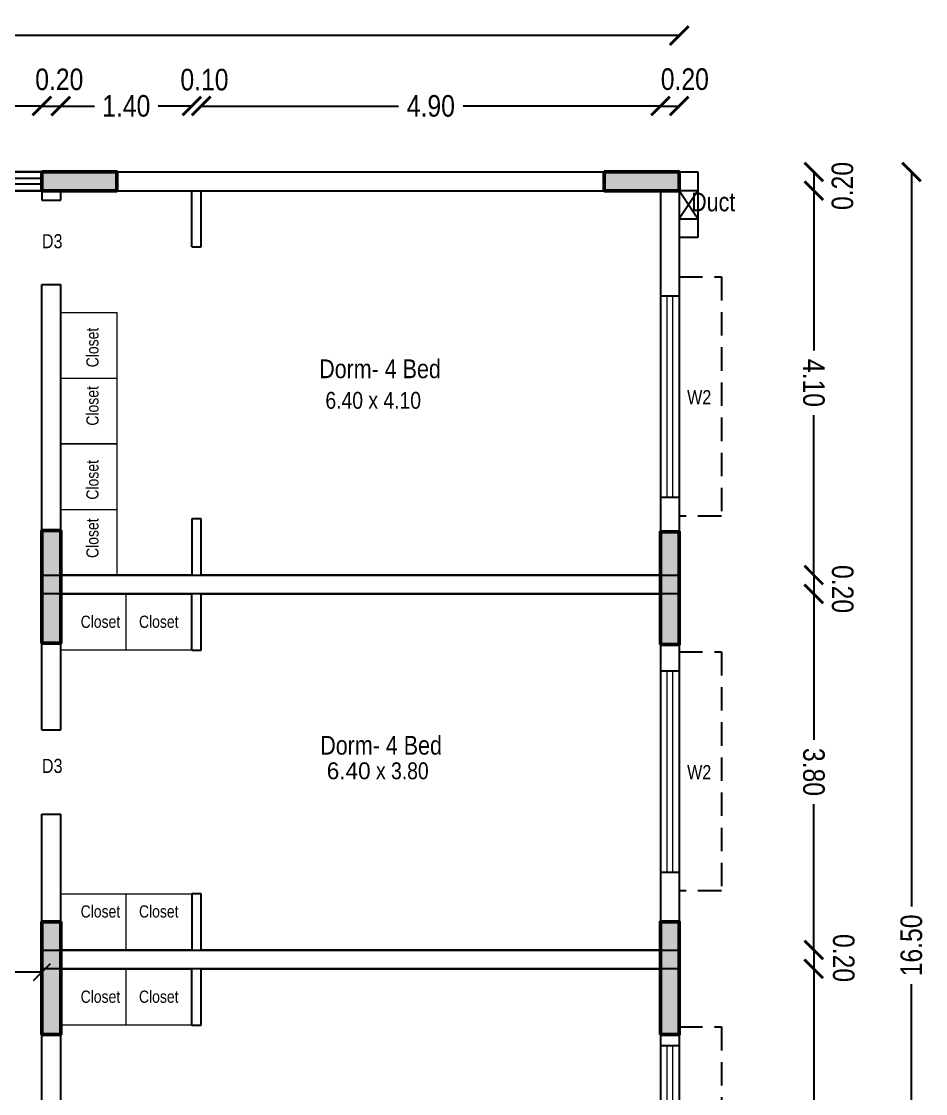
# Model space of a CAD drawing. Header units: metres. Extents: x -488 to 19274, y 1106 to 2071.
# Drawn here: x 19134.33 to 19143.98, y 1139.71 to 1151.15 of the extents above; entities that cross this region are included whole.
import ezdxf

# ---------------------------------------------------------------- set-up
doc = ezdxf.new("R2010")
doc.units = ezdxf.units.M
doc.header["$MEASUREMENT"] = 0
doc.linetypes.add('HIDDEN', pattern=[0.375, 0.25, -0.125])
for name, color, linetype in [('0 @ 1 (2)', 7, 'Continuous'), ('BLK_1_FLR_4_CARPET_AREA', 17, 'Continuous'), ('BLK_1_FLR_4_REGULAR_ROOM_0', 117, 'Continuous'), ('WALL', 251, 'Continuous')]:
    doc.layers.add(name, color=color, linetype=linetype)
doc.layers.add('BLK_1_FLR_4_BLT_UP_AREA', color=17, linetype='Continuous', plot=False)
for name, color, linetype, lineweight in [('COL', 1, 'Continuous', 50), ('Hatch', 8, 'Continuous', 5), ('Joinery', 5, 'Continuous', 9)]:
    doc.layers.add(name, color=color, linetype=linetype, lineweight=lineweight)
doc.layers.add('DA-Furnitures', color=24, linetype='Continuous', lineweight=13, plot=False)
doc.styles.add('CODE', font='swissc.ttf', dxfattribs={"height": 0.25})
doc.styles.get("Standard").update_dxf_attribs({"font": 'swissc.ttf', "height": 0.23})
doc.dimstyles.new('OUTER', dxfattribs={"dimscale": 0, "dimtxt": 0.3, "dimasz": 0.18, "dimexe": 0.18, "dimexo": 0.0625, "dimgap": 0.09, "dimtad": 0, "dimzin": 0, "dimdsep": 46, "dimtxsty": 'CODE', "dimcen": 0.09, "dimse1": 1, "dimse2": 1, "dimclrd": 8, "dimclrt": 1, "dimadec": 0, "dimazin": 0, "dimtfac": 1, "dimtofl": 0, "dimtmove": 0, "dimatfit": 3, "dimfxl": 0, "dimtolj": 1, "dimtzin": 0, "dimarcsym": 0})
doc.dimstyles.get("Standard").update_dxf_attribs({"dimtxt": 1, "dimasz": 0.18, "dimexe": 0.18, "dimexo": 0.0625, "dimgap": 0.09, "dimtad": 0, "dimtih": 1, "dimtoh": 1, "dimdec": 4, "dimzin": 0, "dimdsep": 46, "dimtxsty": 'Standard', "dimcen": 0.09, "dimadec": 0, "dimazin": 0, "dimtfac": 1, "dimtdec": 4, "dimtofl": 0, "dimtmove": 0, "dimatfit": 3, "dimfxl": 0, "dimtolj": 1, "dimtzin": 0, "dimarcsym": 0})

# ---------------------------------------------------------------- blocks, each defined once
blk = doc.blocks.new('_OBLIQUE')
at = {"color": 0, "linetype": 'ByBlock'}
blk.add_line((-0.5, -0.5), (0.5, 0.5), dxfattribs=at)
blk = doc.blocks.new('*D151')
at = {"lineweight": -2}
for p, q in [((19133.05, 1141.082), (19133.05, 1140.829)), ((19134.55, 1141.082), (19134.55, 1140.829)), ((19133.05, 1141.009), (19133.35, 1141.009)), ((19134.55, 1141.009), (19134.251, 1141.009))]:
    blk.add_line(p, q, dxfattribs=at)
at = {"layer": 'Defpoints', "color": 0}
for p in [(19133.05, 1141.144), (19134.55, 1141.144), (19134.55, 1141.009)]:
    blk.add_point(p, dxfattribs=at)
at = {"lineweight": -2, "xscale": 0.18, "yscale": 0.18, "zscale": 0.18, "rotation": 180}
blk.add_blockref('_OBLIQUE', (19133.05, 1141.009), dxfattribs=at)
at = {"lineweight": -2, "xscale": 0.18, "yscale": 0.18, "zscale": 0.18}
blk.add_blockref('_OBLIQUE', (19134.55, 1141.009), dxfattribs=at)
at = {"insert": (19133.8, 1141.009), "char_height": 0.23, "attachment_point": 5}
blk.add_mtext('\\A1;1.5000', dxfattribs=at)
blk = doc.blocks.new('A$C4303148A')
at = {"layer": 'DA-Furnitures'}
for p, q in [((0.9, 3.4), (0.9, 4)), ((0.9, 0.2), (0.9, 0.8))]:
    blk.add_line(p, q, dxfattribs=at)
for points in [[(1.6, 3.4), (0.2, 3.4), (0.2, 4), (1.6, 4)], [(1.6, 0.2), (0.2, 0.2), (0.2, 0.8), (1.6, 0.8)]]:
    blk.add_lwpolyline(points, close=True, dxfattribs=at)
at = {"layer": 'Joinery'}
for p, q in [((6.6, 3.18), (6.6, 1.03)), ((6.67, 1.03), (6.67, 3.18)), ((6.73, 1.03), (6.73, 3.18)), ((6.8, 3.18), (6.8, 1.03))]:
    blk.add_line(p, q, dxfattribs=at)
at = {"layer": 'WALL'}
for p, q in [((0, 4.2), (6.8, 4.2)), ((0, 2.55), (0, 4.2)), ((6.8, 4.2), (6.8, 3.18)), ((0.2, 4), (1.6, 4)), ((0.2, 2.55), (0.2, 4)), ((1.6, 3.4), (1.6, 4)), ((1.7, 4), (6.6, 4)), ((1.7, 3.4), (1.7, 4)), ((6.6, 4), (6.6, 3.18)), ((1.6, 3.4), (1.7, 3.4)), ((6.6, 3.18), (6.8, 3.18)), ((0, 2.55), (0.2, 2.55)), ((0, 0), (0, 1.65)), ((0, 1.65), (0.2, 1.65)), ((0, 1.65), (0.2, 1.65)), ((0.2, 0.2), (0.2, 1.65)), ((6.6, 1.03), (6.6, 0.2)), ((6.6, 1.03), (6.8, 1.03)), ((6.8, 1.03), (6.8, 0)), ((1.6, 0.8), (1.6, 0.2)), ((1.7, 0.8), (1.6, 0.8)), ((1.7, 0.2), (1.7, 0.8)), ((1.6, 0.2), (0.2, 0.2)), ((6.6, 0.2), (1.7, 0.2)), ((6.8, 0), (0, 0))]:
    blk.add_line(p, q, dxfattribs=at)
blk = doc.blocks.new('A$C3B793707')
at = {"layer": 'WALL'}
blk.add_blockref('A$C4303148A', (0, 0), dxfattribs=at)
blk = doc.blocks.new('zw$3395')
at = {"layer": 'Hatch'}
h = blk.add_hatch(color=256, dxfattribs=at)
h.dxf.hatch_style = 1
h.paths.add_polyline_path([(15.05, 12.675), (15.05, 11.475), (15.25, 11.475), (15.25, 12.675)])
h.paths.add_polyline_path([(21.65, 12.661), (21.65, 11.461), (21.85, 11.461), (21.85, 12.661)])
h.paths.add_polyline_path([(15.05, 8.5), (15.05, 7.3), (15.25, 7.3), (15.25, 8.5)])
h.paths.add_polyline_path([(21.65, 8.5), (21.65, 7.3), (21.85, 7.3), (21.85, 8.5)])
h.paths.add_polyline_path([(15.05, 4.675), (15.05, 3.475), (15.25, 3.475), (15.25, 4.675)])
h.paths.add_polyline_path([(21.65, 4.675), (21.65, 3.475), (21.85, 3.475), (21.85, 4.675)])
h.paths.add_polyline_path([(0, 3.5), (0, 3.3), (0.8, 3.3), (0.8, 3.5)])
h.paths.add_polyline_path([(4.5, 3.5), (4.5, 3.3), (5.3, 3.3), (5.3, 3.5)])
h.paths.add_polyline_path([(15.05, 16.5), (15.05, 16.3), (15.85, 16.3), (15.85, 16.5)])
h.paths.add_polyline_path([(0, 0.2), (0, 0), (0.8, 0), (0.8, 0.2)])
h.paths.add_polyline_path([(5.4, 0.2), (5.4, 0), (6.2, 0), (6.2, 0.2)])
h.paths.add_polyline_path([(0, 6.8), (0, 6.6), (0.8, 6.6), (0.8, 6.8)])
h.paths.add_polyline_path([(5.4, 6.8), (5.4, 6.6), (6.2, 6.6), (6.2, 6.8)])
h.paths.add_polyline_path([(21.05, 16.5), (21.05, 16.3), (21.85, 16.3), (21.85, 16.5)])
h.paths.add_polyline_path([(13.35, 12.1), (13.35, 12.9), (13.55, 12.9), (13.55, 12.1)])
h.paths.add_polyline_path([(4.5, 9.8), (4.5, 10), (5.3, 10), (5.3, 9.8)])
h.paths.add_polyline_path([(0, 10), (0, 9.8), (0.8, 9.8), (0.8, 10)])
h.paths.add_polyline_path([(13.35, 7.3), (13.35, 8.1), (13.55, 8.1), (13.55, 7.3)])
h.paths.add_polyline_path([(15.05, 0.2), (15.05, 0), (15.85, 0), (15.85, 0.2)])
h.paths.add_polyline_path([(21.05, 0.2), (21.05, 0), (21.85, 0), (21.85, 0.2)])
h.paths.add_polyline_path([(7.7, 5.1), (7.7, 5.3), (8.3, 5.3), (8.3, 5.1)])
h.paths.add_polyline_path([(7.7, 7.5), (7.7, 7.3), (8.3, 7.3), (8.3, 7.5)])
h.paths.add_polyline_path([(7.7, 10), (7.7, 10.2), (8.3, 10.2), (8.3, 10)])
h.paths.add_polyline_path([(10.15, 7.3), (10.15, 7.9), (10.35, 7.9), (10.35, 7.3)])
h.paths.add_polyline_path([(7.7, 0), (7.7, 0.2), (8.3, 0.2), (8.3, 0)])
h.paths.add_polyline_path([(3.1, 13.3), (3.1, 13.1), (3.7, 13.1), (3.7, 13.3)])
h.paths.add_polyline_path([(0, 13.1), (0, 13.3), (0.6, 13.3), (0.6, 13.1)])
h.paths.add_polyline_path([(5.6, 13.1), (5.6, 13.3), (6.2, 13.3), (6.2, 13.1)])
h.paths.add_polyline_path([(10.15, 10.2), (10.15, 9.6), (10.35, 9.6), (10.35, 10.2)])
h.paths.add_polyline_path([(7.7, 12.7), (7.7, 12.9), (8.3, 12.9), (8.3, 12.7)])
h.paths.add_polyline_path([(10.15, 12.3), (10.15, 12.9), (10.35, 12.9), (10.35, 12.3)])
h.paths.add_polyline_path([(12.95, 5.3), (12.95, 5.1), (13.55, 5.1), (13.55, 5.3)])
h.paths.add_polyline_path([(7.7, 16.3), (7.7, 16.5), (8.3, 16.5), (8.3, 16.3)])
h.paths.add_polyline_path([(9.75, 16.3), (9.75, 16.5), (10.35, 16.5), (10.35, 16.3)])
h.paths.add_polyline_path([(3.1, 16.3), (3.1, 16.5), (3.7, 16.5), (3.7, 16.3)])
h.paths.add_polyline_path([(0, 16.3), (0, 16.5), (0.6, 16.5), (0.6, 16.3)])
h.paths.add_polyline_path([(12.95, 16.3), (12.95, 16.5), (13.55, 16.5), (13.55, 16.3)])
h.paths.add_polyline_path([(12.95, 0), (12.95, 0.2), (13.55, 0.2), (13.55, 0)])
at = {"layer": 'COL'}
for points in [[(15.05, 16.5), (15.85, 16.5), (15.85, 16.3), (15.05, 16.3)], [(21.05, 16.5), (21.85, 16.5), (21.85, 16.3), (21.05, 16.3)], [(15.05, 11.475), (15.25, 11.475), (15.25, 12.675), (15.05, 12.675)], [(21.65, 11.461), (21.85, 11.461), (21.85, 12.661), (21.65, 12.661)], [(15.05, 7.3), (15.25, 7.3), (15.25, 8.5), (15.05, 8.5)], [(21.65, 7.3), (21.85, 7.3), (21.85, 8.5), (21.65, 8.5)]]:
    blk.add_lwpolyline(points, close=True, dxfattribs=at)
blk = doc.blocks.new('_ArchTick')
at = {"const_width": 0.15}
blk.add_lwpolyline([(-0.5, -0.5), (0.5, 0.5)], dxfattribs=at)
blk = doc.blocks.new('*D513')
at = {"lineweight": -2}
for p, q in [((19133.05, 1150.248), (19133.462, 1150.248)), ((19134.55, 1150.248), (19134.139, 1150.248))]:
    blk.add_line(p, q, dxfattribs=at)
at = {"layer": 'Defpoints', "color": 0}
for p in [(19134.55, 1150.248), (19133.05, 1149.344), (19134.55, 1149.344)]:
    blk.add_point(p, dxfattribs=at)
at = {"lineweight": -2, "xscale": 0.2, "yscale": 0.2, "zscale": 0.2, "rotation": 180}
blk.add_blockref('_ArchTick', (19133.05, 1150.248), dxfattribs=at)
at = {"lineweight": -2, "xscale": 0.2, "yscale": 0.2, "zscale": 0.2}
blk.add_blockref('_ArchTick', (19134.55, 1150.248), dxfattribs=at)
at = {"insert": (19133.8, 1150.248), "char_height": 0.23, "attachment_point": 5}
blk.add_mtext('\\A1;1.50', dxfattribs=at)
blk = doc.blocks.new('*D514')
at = {"lineweight": -2}
blk.add_line((19134.55, 1150.248), (19134.75, 1150.248), dxfattribs=at)
at = {"layer": 'Defpoints', "color": 0}
for p in [(19134.75, 1150.248), (19134.55, 1149.344), (19134.75, 1149.344)]:
    blk.add_point(p, dxfattribs=at)
at = {"lineweight": -2, "xscale": 0.2, "yscale": 0.2, "zscale": 0.2, "rotation": 180}
blk.add_blockref('_ArchTick', (19134.55, 1150.248), dxfattribs=at)
at = {"lineweight": -2, "xscale": 0.2, "yscale": 0.2, "zscale": 0.2}
blk.add_blockref('_ArchTick', (19134.75, 1150.248), dxfattribs=at)
at = {"insert": (19134.735, 1150.531), "char_height": 0.23, "attachment_point": 5}
blk.add_mtext('\\A1;0.20', dxfattribs=at)
blk = doc.blocks.new('*D515')
at = {"lineweight": -2}
for p, q in [((19134.75, 1150.248), (19135.112, 1150.248)), ((19136.15, 1150.248), (19135.789, 1150.248))]:
    blk.add_line(p, q, dxfattribs=at)
at = {"layer": 'Defpoints', "color": 0}
for p in [(19136.15, 1150.248), (19134.75, 1149.344), (19136.15, 1149.344)]:
    blk.add_point(p, dxfattribs=at)
at = {"lineweight": -2, "xscale": 0.2, "yscale": 0.2, "zscale": 0.2, "rotation": 180}
blk.add_blockref('_ArchTick', (19134.75, 1150.248), dxfattribs=at)
at = {"lineweight": -2, "xscale": 0.2, "yscale": 0.2, "zscale": 0.2}
blk.add_blockref('_ArchTick', (19136.15, 1150.248), dxfattribs=at)
at = {"insert": (19135.45, 1150.248), "char_height": 0.23, "attachment_point": 5}
blk.add_mtext('\\A1;1.40', dxfattribs=at)
blk = doc.blocks.new('*D516')
at = {"lineweight": -2}
for p, q in [((19136.15, 1150.248), (19135.95, 1150.248)), ((19136.25, 1150.248), (19136.45, 1150.248))]:
    blk.add_line(p, q, dxfattribs=at)
at = {"layer": 'Defpoints', "color": 0}
for p in [(19136.25, 1150.248), (19136.15, 1149.344), (19136.25, 1149.344)]:
    blk.add_point(p, dxfattribs=at)
at = {"lineweight": -2, "xscale": 0.2, "yscale": 0.2, "zscale": 0.2}
blk.add_blockref('_ArchTick', (19136.15, 1150.248), dxfattribs=at)
at = {"lineweight": -2, "xscale": 0.2, "yscale": 0.2, "zscale": 0.2, "rotation": 180}
blk.add_blockref('_ArchTick', (19136.25, 1150.248), dxfattribs=at)
at = {"insert": (19136.284, 1150.528), "char_height": 0.23, "attachment_point": 5}
blk.add_mtext('\\A1;0.10', dxfattribs=at)
blk = doc.blocks.new('*D517')
at = {"lineweight": -2}
for p, q in [((19136.25, 1150.248), (19138.355, 1150.248)), ((19141.15, 1150.248), (19139.045, 1150.248))]:
    blk.add_line(p, q, dxfattribs=at)
at = {"layer": 'Defpoints', "color": 0}
for p in [(19141.15, 1150.248), (19136.25, 1149.344), (19141.15, 1149.344)]:
    blk.add_point(p, dxfattribs=at)
at = {"lineweight": -2, "xscale": 0.2, "yscale": 0.2, "zscale": 0.2, "rotation": 180}
blk.add_blockref('_ArchTick', (19136.25, 1150.248), dxfattribs=at)
at = {"lineweight": -2, "xscale": 0.2, "yscale": 0.2, "zscale": 0.2}
blk.add_blockref('_ArchTick', (19141.15, 1150.248), dxfattribs=at)
at = {"insert": (19138.7, 1150.248), "char_height": 0.23, "attachment_point": 5}
blk.add_mtext('\\A1;4.90', dxfattribs=at)
blk = doc.blocks.new('*D518')
at = {"lineweight": -2}
blk.add_line((19141.15, 1150.248), (19141.35, 1150.248), dxfattribs=at)
at = {"layer": 'Defpoints', "color": 0}
for p in [(19141.35, 1150.248), (19141.15, 1149.344), (19141.35, 1149.344)]:
    blk.add_point(p, dxfattribs=at)
at = {"lineweight": -2, "xscale": 0.2, "yscale": 0.2, "zscale": 0.2, "rotation": 180}
blk.add_blockref('_ArchTick', (19141.15, 1150.248), dxfattribs=at)
at = {"lineweight": -2, "xscale": 0.2, "yscale": 0.2, "zscale": 0.2}
blk.add_blockref('_ArchTick', (19141.35, 1150.248), dxfattribs=at)
at = {"insert": (19141.41, 1150.533), "char_height": 0.23, "attachment_point": 5}
blk.add_mtext('\\A1;0.20', dxfattribs=at)
blk = doc.blocks.new('*D520')
at = {"lineweight": -2}
for p, q in [((19119.5, 1150.999), (19130.008, 1150.999)), ((19141.35, 1150.999), (19130.843, 1150.999))]:
    blk.add_line(p, q, dxfattribs=at)
at = {"layer": 'Defpoints', "color": 0}
for p in [(19141.35, 1150.999), (19119.5, 1149.544), (19141.35, 1149.544)]:
    blk.add_point(p, dxfattribs=at)
at = {"lineweight": -2, "xscale": 0.2, "yscale": 0.2, "zscale": 0.2, "rotation": 180}
blk.add_blockref('_ArchTick', (19119.5, 1150.999), dxfattribs=at)
at = {"lineweight": -2, "xscale": 0.2, "yscale": 0.2, "zscale": 0.2}
blk.add_blockref('_ArchTick', (19141.35, 1150.999), dxfattribs=at)
at = {"insert": (19130.425, 1150.999), "char_height": 0.23, "attachment_point": 5}
blk.add_mtext('\\A1;21.85', dxfattribs=at)
blk = doc.blocks.new('*D521')
at = {"lineweight": -2}
for p, q in [((19142.786, 1149.344), (19142.786, 1147.639)), ((19142.786, 1145.244), (19142.786, 1146.949))]:
    blk.add_line(p, q, dxfattribs=at)
at = {"layer": 'Defpoints', "color": 0}
for p in [(19141.35, 1149.344), (19141.15, 1145.244), (19142.786, 1145.244)]:
    blk.add_point(p, dxfattribs=at)
at = {"lineweight": -2, "xscale": 0.2, "yscale": 0.2, "zscale": 0.2}
for p, rotation in [((19142.786, 1149.344), 90.00009377591637), ((19142.786, 1145.244), 270.0000937759164)]:
    blk.add_blockref('_ArchTick', p, dxfattribs=dict(at, rotation=rotation))
at = {"insert": (19142.786, 1147.294), "char_height": 0.23, "attachment_point": 5, "rotation": 270.0001}
blk.add_mtext('\\A1;4.10', dxfattribs=at)
blk = doc.blocks.new('*D522')
at = {"lineweight": -2}
blk.add_line((19142.786, 1145.244), (19142.786, 1145.044), dxfattribs=at)
at = {"layer": 'Defpoints', "color": 0}
for p in [(19141.15, 1145.244), (19141.15, 1145.044), (19142.786, 1145.044)]:
    blk.add_point(p, dxfattribs=at)
at = {"lineweight": -2, "xscale": 0.2, "yscale": 0.2, "zscale": 0.2}
for p, rotation in [((19142.786, 1145.244), 90.00009377591637), ((19142.786, 1145.044), 270.0000937759164)]:
    blk.add_blockref('_ArchTick', p, dxfattribs=dict(at, rotation=rotation))
at = {"insert": (19143.093, 1145.095), "char_height": 0.23, "attachment_point": 5, "rotation": 270.0001}
blk.add_mtext('\\A1;0.20', dxfattribs=at)
blk = doc.blocks.new('*D523')
at = {"lineweight": -2}
for p, q in [((19142.786, 1145.044), (19142.786, 1143.488)), ((19142.786, 1141.244), (19142.786, 1142.801))]:
    blk.add_line(p, q, dxfattribs=at)
at = {"layer": 'Defpoints', "color": 0}
for p in [(19141.15, 1145.044), (19141.15, 1141.244), (19142.786, 1141.244)]:
    blk.add_point(p, dxfattribs=at)
at = {"lineweight": -2, "xscale": 0.2, "yscale": 0.2, "zscale": 0.2}
for p, rotation in [((19142.786, 1145.044), 90.00009377591637), ((19142.786, 1141.244), 270.0000937759164)]:
    blk.add_blockref('_ArchTick', p, dxfattribs=dict(at, rotation=rotation))
at = {"insert": (19142.786, 1143.144), "char_height": 0.23, "attachment_point": 5, "rotation": 270.0001}
blk.add_mtext('\\A1;3.80', dxfattribs=at)
blk = doc.blocks.new('*D524')
at = {"lineweight": -2}
blk.add_line((19142.786, 1141.244), (19142.786, 1141.044), dxfattribs=at)
at = {"layer": 'Defpoints', "color": 0}
for p in [(19141.15, 1141.244), (19141.15, 1141.044), (19142.786, 1141.044)]:
    blk.add_point(p, dxfattribs=at)
at = {"lineweight": -2, "xscale": 0.2, "yscale": 0.2, "zscale": 0.2}
for p, rotation in [((19142.786, 1141.244), 90.00009377591637), ((19142.786, 1141.044), 270.0000937759164)]:
    blk.add_blockref('_ArchTick', p, dxfattribs=dict(at, rotation=rotation))
at = {"insert": (19143.104, 1141.159), "char_height": 0.23, "attachment_point": 5, "rotation": 270.0001}
blk.add_mtext('\\A1;0.20', dxfattribs=at)
blk = doc.blocks.new('*D525')
at = {"lineweight": -2}
for p, q in [((19142.786, 1141.044), (19142.786, 1139.488)), ((19142.786, 1137.244), (19142.786, 1138.801))]:
    blk.add_line(p, q, dxfattribs=at)
at = {"layer": 'Defpoints', "color": 0}
for p in [(19141.15, 1141.044), (19141.15, 1137.244), (19142.786, 1137.244)]:
    blk.add_point(p, dxfattribs=at)
at = {"lineweight": -2, "xscale": 0.2, "yscale": 0.2, "zscale": 0.2}
for p, rotation in [((19142.786, 1141.044), 90.00009377591637), ((19142.786, 1137.244), 270.0000937759164)]:
    blk.add_blockref('_ArchTick', p, dxfattribs=dict(at, rotation=rotation))
at = {"insert": (19142.786, 1139.144), "char_height": 0.23, "attachment_point": 5, "rotation": 270.0001}
blk.add_mtext('\\A1;3.80', dxfattribs=at)
blk = doc.blocks.new('*D529')
at = {"lineweight": -2}
blk.add_line((19142.786, 1149.544), (19142.786, 1149.344), dxfattribs=at)
at = {"layer": 'Defpoints', "color": 0}
for p in [(19141.15, 1149.544), (19141.15, 1149.344), (19142.786, 1149.344)]:
    blk.add_point(p, dxfattribs=at)
at = {"lineweight": -2, "xscale": 0.2, "yscale": 0.2, "zscale": 0.2}
for p, rotation in [((19142.786, 1149.544), 90.00009377591637), ((19142.786, 1149.344), 270.0000937759164)]:
    blk.add_blockref('_ArchTick', p, dxfattribs=dict(at, rotation=rotation))
at = {"insert": (19143.093, 1149.395), "char_height": 0.23, "attachment_point": 5, "rotation": 90.0001}
blk.add_mtext('\\A1;0.20', dxfattribs=at)
blk = doc.blocks.new('*D530')
at = {"lineweight": -2}
for p, q in [((19143.828, 1149.544), (19143.828, 1141.709)), ((19143.828, 1133.044), (19143.828, 1140.88))]:
    blk.add_line(p, q, dxfattribs=at)
at = {"layer": 'Defpoints', "color": 0}
for p in [(19141.35, 1149.544), (19141.35, 1133.044), (19143.828, 1133.044)]:
    blk.add_point(p, dxfattribs=at)
at = {"lineweight": -2, "xscale": 0.2, "yscale": 0.2, "zscale": 0.2}
for p, rotation in [((19143.828, 1149.544), 90), ((19143.828, 1133.044), 270)]:
    blk.add_blockref('_ArchTick', p, dxfattribs=dict(at, rotation=rotation))
at = {"insert": (19143.828, 1141.294), "char_height": 0.23, "attachment_point": 5, "rotation": 90}
blk.add_mtext('\\A1;16.50', dxfattribs=at)

msp = doc.modelspace()

# ---------------------------------------------------------------- linework, layer by layer
for p, q in [((19134.55036, 1149.54425), (19133.05036, 1149.54425)), ((19141.35036, 1149.54425), (19141.55036, 1149.54425)), ((19141.55036, 1149.54425), (19141.55036, 1149.34425)), ((19134.55036, 1149.47425), (19133.05036, 1149.47425)), ((19134.55036, 1149.41425), (19133.05036, 1149.41425)), ((19134.55036, 1149.34425), (19133.05036, 1149.34425)), ((19141.55036, 1149.04425), (19141.35036, 1149.34425)), ((19141.55036, 1149.34425), (19141.35036, 1149.04425)), ((19141.55036, 1149.34425), (19141.35036, 1149.34425)), ((19141.55036, 1149.34425), (19141.55036, 1149.04425)), ((19141.35036, 1149.04425), (19141.55036, 1149.04425)), ((19141.55036, 1149.04425), (19141.55036, 1148.84425)), ((19141.55036, 1148.84425), (19141.35036, 1148.84425))]:
    msp.add_line(p, q)
at = {"linetype": 'HIDDEN'}
for p, q in [((19141.35036, 1148.42425), (19141.80036, 1148.42425)), ((19141.80036, 1148.42425), (19141.80036, 1145.87425)), ((19141.80036, 1145.87425), (19141.35036, 1145.87425)), ((19141.35036, 1144.42425), (19141.80036, 1144.42425)), ((19141.80036, 1144.42425), (19141.80036, 1141.87425)), ((19141.80036, 1141.87425), (19141.35036, 1141.87425)), ((19141.35036, 1140.42425), (19141.80036, 1140.42425)), ((19141.80036, 1140.42425), (19141.80036, 1137.87425))]:
    msp.add_line(p, q, dxfattribs=at)
at = {"layer": 'BLK_1_FLR_4_BLT_UP_AREA', "color": 17}
msp.add_lwpolyline([(19141.35036, 1133.04425), (19132.85036, 1133.04425), (19132.85036, 1138.14425), (19127.40036, 1138.14425), (19127.40036, 1133.04425), (19119.50036, 1133.04425), (19119.50036, 1149.54425), (19141.35036, 1149.54425)], close=True, dxfattribs=at)
at = {"layer": 'BLK_1_FLR_4_CARPET_AREA', "color": 17}
msp.add_lwpolyline([(19141.15036, 1149.34425), (19141.15036, 1133.24425), (19133.05036, 1133.24425), (19133.05036, 1138.34425), (19127.20036, 1138.34425), (19127.20036, 1133.24424), (19119.70036, 1133.24424), (19119.70036, 1146.14425), (19125.70036, 1146.14425), (19125.70036, 1149.34425), (19127.20036, 1149.34425), (19127.20036, 1140.34425), (19133.05036, 1140.34425), (19133.05037, 1149.34425), (19141.15036, 1149.34425)], close=True, dxfattribs=at)
at = {"layer": 'BLK_1_FLR_4_REGULAR_ROOM_0', "color": 2}
msp.add_lwpolyline([(19141.15036, 1149.34425), (19141.15036, 1133.24425), (19133.05036, 1133.24425), (19133.05036, 1138.34425), (19127.20036, 1138.34425), (19127.20036, 1133.24424), (19119.70036, 1133.24424), (19119.70036, 1146.14425), (19125.70036, 1146.14425), (19125.70036, 1149.34425), (19127.20036, 1149.34425), (19127.20036, 1140.34425), (19133.05036, 1140.34425), (19133.05037, 1149.34425), (19141.15036, 1149.34425)], close=True, dxfattribs=at)
at = {"layer": 'DA-Furnitures'}
for p, q in [((19134.75036, 1147.34425), (19135.35036, 1147.34425)), ((19134.75036, 1145.94425), (19135.35036, 1145.94425))]:
    msp.add_line(p, q, dxfattribs=at)
for points in [[(19134.75036, 1146.64425), (19134.75036, 1148.04425), (19135.35036, 1148.04425), (19135.35036, 1146.64425)], [(19134.75036, 1145.24425), (19134.75036, 1146.64425), (19135.35036, 1146.64425), (19135.35036, 1145.24425)]]:
    msp.add_lwpolyline(points, close=True, dxfattribs=at)
at = {"layer": 'Joinery'}
for p, q in [((19141.15036, 1148.22425), (19141.15036, 1146.07425)), ((19141.22036, 1146.07425), (19141.22036, 1148.22425)), ((19141.28036, 1146.07425), (19141.28036, 1148.22425)), ((19141.35036, 1148.22425), (19141.35036, 1146.07425))]:
    msp.add_line(p, q, dxfattribs=at)
at = {"layer": 'WALL'}
for p, q in [((19134.55036, 1149.54425), (19141.35036, 1149.54425)), ((19134.55036, 1149.54425), (19134.55036, 1149.24425)), ((19141.35036, 1149.54425), (19141.35036, 1148.22425)), ((19134.75036, 1149.34425), (19136.15036, 1149.34425)), ((19134.75036, 1149.24425), (19134.75036, 1149.34425)), ((19136.15036, 1148.74425), (19136.15036, 1149.34425)), ((19136.25036, 1149.34425), (19141.15036, 1149.34425)), ((19136.25036, 1148.74425), (19136.25036, 1149.34425)), ((19141.15036, 1149.34425), (19141.15036, 1148.22425)), ((19134.55036, 1149.24425), (19134.75036, 1149.24425)), ((19136.15036, 1148.74425), (19136.25036, 1148.74425)), ((19134.55036, 1145.04425), (19134.55036, 1148.34425)), ((19134.55036, 1148.34425), (19134.75036, 1148.34425)), ((19134.55036, 1148.34425), (19134.75036, 1148.34425)), ((19134.75036, 1145.24425), (19134.75036, 1148.34425)), ((19141.15036, 1148.22425), (19141.35036, 1148.22425)), ((19141.15036, 1146.07425), (19141.15036, 1145.24425)), ((19141.15036, 1146.07425), (19141.35036, 1146.07425)), ((19141.35036, 1146.07425), (19141.35036, 1145.04425)), ((19136.15036, 1145.84425), (19136.15036, 1145.24425)), ((19136.25036, 1145.84425), (19136.15036, 1145.84425)), ((19136.25036, 1145.24425), (19136.25036, 1145.84425)), ((19136.15036, 1145.24425), (19134.75036, 1145.24425)), ((19141.15036, 1145.24425), (19136.25036, 1145.24425)), ((19141.35036, 1145.04425), (19134.55036, 1145.04425))]:
    msp.add_line(p, q, dxfattribs=at)

# ---------------------------------------------------------------- block references
for name, p in [('zw$3395', (19119.50036, 1133.04425)), ('A$C3B793707', (19134.55036, 1141.04425)), ('A$C3B793707', (19134.55036, 1137.04425))]:
    msp.add_blockref(name, p)

# ---------------------------------------------------------------- texts
for s, insert, char_height, width, attachment_point in [('Duct', (19141.94846, 1149.12217), 0.2, 3.8320968, 9), ('D3', (19134.54968, 1148.88074), 0.15, 0.3942709, 1), ('{Dorm- 4 Bed}', (19138.80667, 1147.34184), 0.2, 2.3810588, 9), ('{6.40} x 4.10', (19138.59519, 1147.01566), 0.18, 1.5896265, 9), ('W2', (19141.43456, 1147.21677), 0.15, 0.3942709, 1), ('Closet', (19135.38479, 1144.67965), 0.13, 3.8320968, 9), ('Closet', (19136.00731, 1144.67965), 0.13, 3.8320968, 9), ('Dorm- 4 Bed', (19138.81814, 1143.32611), 0.2, 2.3810588, 9), ('D3', (19134.54968, 1143.28372), 0.15, 0.3942709, 1), ('{\\fHeebo|b0|i0|c0|p2;6.40} x 3.80', (19138.67642, 1143.06376), 0.18, 1.5896265, 9), ('W2', (19141.43456, 1143.21677), 0.15, 0.3942709, 1), ('Closet', (19135.38479, 1141.58915), 0.13, 3.8320968, 9), ('Closet', (19136.00731, 1141.58915), 0.13, 3.8320968, 9), ('Closet', (19135.38479, 1140.67965), 0.13, 3.8320968, 9), ('Closet', (19136.00731, 1140.67965), 0.13, 3.8320968, 9)]:
    msp.add_mtext(s, dxfattribs=dict(insert=insert, char_height=char_height, width=width, attachment_point=attachment_point))
at = {"char_height": 0.13, "width": 3.8320968, "attachment_point": 9, "rotation": 90}
for insert in [(19135.15545, 1147.88252), (19135.15545, 1147.25999), (19135.15545, 1146.47127), (19135.15545, 1145.84874)]:
    msp.add_mtext('Closet', dxfattribs=dict(at, insert=insert))

# ---------------------------------------------------------------- dimensions: what is measured, and where the dimension line sits
dim = msp.add_linear_dim(base=(19134.55036, 1141.00854), p1=(19133.05036, 1141.14425), p2=(19134.55036, 1141.14425), dimstyle='Standard', override={"dimtxt": 0.2, "dimgap": 0.05, "dimtad": 0, "dimblk": 'OBLIQUE', "dimclrd": 256, "dimclre": 256, "dimclrt": 256})
dim.commit()
dim.dimension.update_dxf_attribs({"geometry": '*D151', "text_midpoint": (19133.80036, 1141.00854)})
at = {"layer": '0 @ 1 (2)'}
for p1, p2, distance, picture, middle in [((19119.50036, 1149.54425), (19141.35036, 1149.54425), 1.45493, '*D520', (19130.42536, 1150.99918)), ((19141.35036, 1149.54425), (19141.35036, 1133.04425), 2.47765, '*D530', (19143.82801, 1141.29425))]:
    dim = msp.add_aligned_dim(p1=p1, p2=p2, distance=distance, dimstyle='OUTER', override={"dimscale": 1, "dimtxt": 0.23, "dimasz": 0.2, "dimtxsty": 'Standard', "dimblk": 'ArchTick', "dimclrd": 256, "dimclre": 256, "dimclrt": 256, "dimtix": 0, "dimtofl": 0, "dimtmove": 0, "dimatfit": 3, "dimfxl": 0}, dxfattribs=at)
    dim.commit()
    dim.dimension.update_dxf_attribs({"geometry": picture, "text_midpoint": middle})
for base, p1, p2, angle, picture, middle in [((19134.75036, 1150.24768), (19134.55036, 1149.34423), (19134.75036, 1149.34425), 180, '*D514', (19134.73533, 1150.53092)), ((19136.25036, 1150.24768), (19136.15036, 1149.34425), (19136.25036, 1149.34425), 180, '*D516', (19136.2843, 1150.52751)), ((19141.35036, 1150.24768), (19141.15036, 1149.34425), (19141.35036, 1149.34425), 180, '*D518', (19141.40958, 1150.53256)), ((19142.7859, 1149.34425), (19141.15035, 1149.54425), (19141.15035, 1149.34425), 90.000094, '*D529', (19143.09337, 1149.39521)), ((19142.78591, 1145.04425), (19141.15036, 1145.24425), (19141.15036, 1145.04425), 90.000094, '*D522', (19143.09338, 1145.09521)), ((19142.78592, 1141.04425), (19141.15036, 1141.24425), (19141.15036, 1141.04425), 90.000094, '*D524', (19143.10442, 1141.15912))]:
    dim = msp.add_linear_dim(base=base, p1=p1, p2=p2, angle=angle, dimstyle='OUTER', override={"dimscale": 1, "dimtxt": 0.23, "dimasz": 0.2, "dimtxsty": 'Standard', "dimblk": 'ArchTick', "dimclrd": 256, "dimclre": 256, "dimclrt": 256, "dimtix": 0, "dimtofl": 0, "dimtmove": 1, "dimatfit": 3, "dimfxl": 0}, dxfattribs=at)
    dim.commit()
    dim.dimension.update_dxf_attribs({"geometry": picture, "text_midpoint": middle, "dimtype": 128})
for base, p1, p2, angle, picture, middle in [((19134.55036, 1150.24768), (19133.05036, 1149.34425), (19134.55036, 1149.34423), 180, '*D513', (19133.80036, 1150.24768)), ((19136.15036, 1150.24768), (19134.75036, 1149.34425), (19136.15036, 1149.34425), 180, '*D515', (19135.45036, 1150.24768)), ((19141.15036, 1150.24768), (19136.25036, 1149.34425), (19141.15036, 1149.34425), 180, '*D517', (19138.70036, 1150.24768)), ((19142.78591, 1145.24425), (19141.35036, 1149.34425), (19141.15036, 1145.24425), 90.000094, '*D521', (19142.78591, 1147.29425)), ((19142.78592, 1141.24425), (19141.15036, 1145.04425), (19141.15036, 1141.24425), 90.000094, '*D523', (19142.78591, 1143.14425)), ((19142.78592, 1137.24425), (19141.15036, 1141.04425), (19141.15036, 1137.24425), 90.000094, '*D525', (19142.78592, 1139.14425))]:
    dim = msp.add_linear_dim(base=base, p1=p1, p2=p2, angle=angle, dimstyle='OUTER', override={"dimscale": 1, "dimtxt": 0.23, "dimasz": 0.2, "dimtxsty": 'Standard', "dimblk": 'ArchTick', "dimclrd": 256, "dimclre": 256, "dimclrt": 256, "dimtix": 0, "dimtofl": 0, "dimtmove": 1, "dimatfit": 3, "dimfxl": 0}, dxfattribs=at)
    dim.commit()
    dim.dimension.update_dxf_attribs({"geometry": picture, "text_midpoint": middle})

doc.saveas('drawing.dxf')
